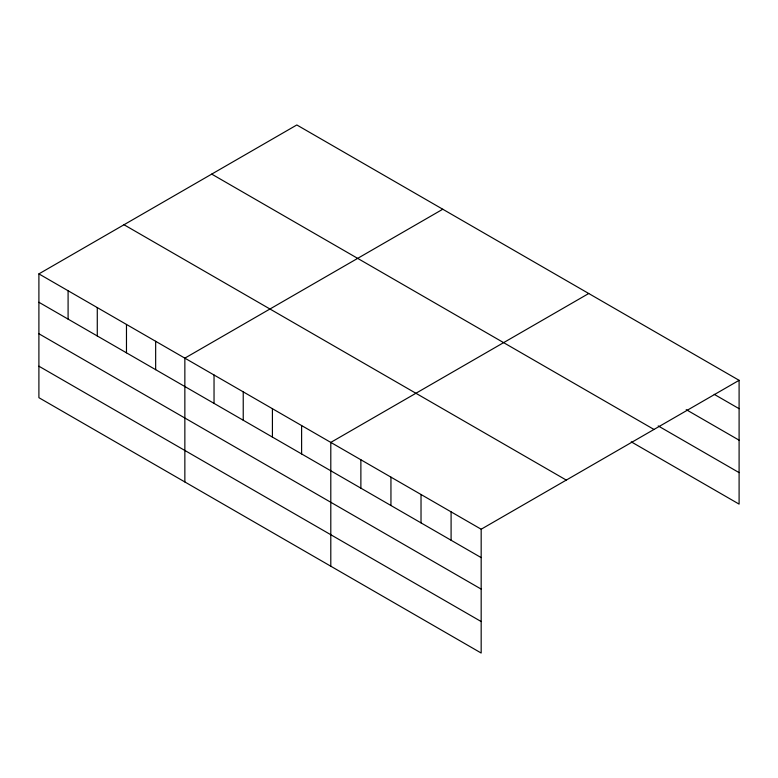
<?xml version="1.0" encoding="UTF-8"?>
<svg xmlns="http://www.w3.org/2000/svg" width="778" height="778" viewBox="0 0 778 778"><rect width="100%" height="100%" fill="white"/><g stroke="black" fill="none" stroke-linecap="round" stroke-linejoin="round"><path stroke-width="1.17" d="M481.174 589.102L481.174 529.225L38.9 273.885L38.9 397.684L481.174 653.034L481.174 589.102L38.9 333.752M631.25 441.846L739.1 504.115L739.1 380.316L296.826 124.966L38.9 273.885M442.779 209.233L184.853 358.143L184.853 481.952M588.732 293.501L330.796 442.41L330.796 566.209M481.174 529.225L739.1 380.316M714.214 394.329L739.1 408.693M686.206 409.646L739.1 440.183M658.207 425.926L739.1 472.625M211.713 174.107L653.987 429.456M124.013 224.745L566.287 480.084M38.9 302.263L481.174 557.612M38.9 366.195L481.174 621.544M451.094 511.866L451.094 540.243M421.024 494.497L421.024 522.884M390.945 477.138L390.945 505.525M360.875 459.769L360.875 488.156M301.611 425.556L301.611 453.944M272.417 408.703L272.417 437.09M243.232 391.849L243.232 420.237M214.038 374.996L214.038 403.383M155.658 341.289L155.658 369.676M126.474 324.445L126.474 352.823M97.279 307.592L97.279 335.97M68.094 290.739L68.094 319.116"/></g></svg>
